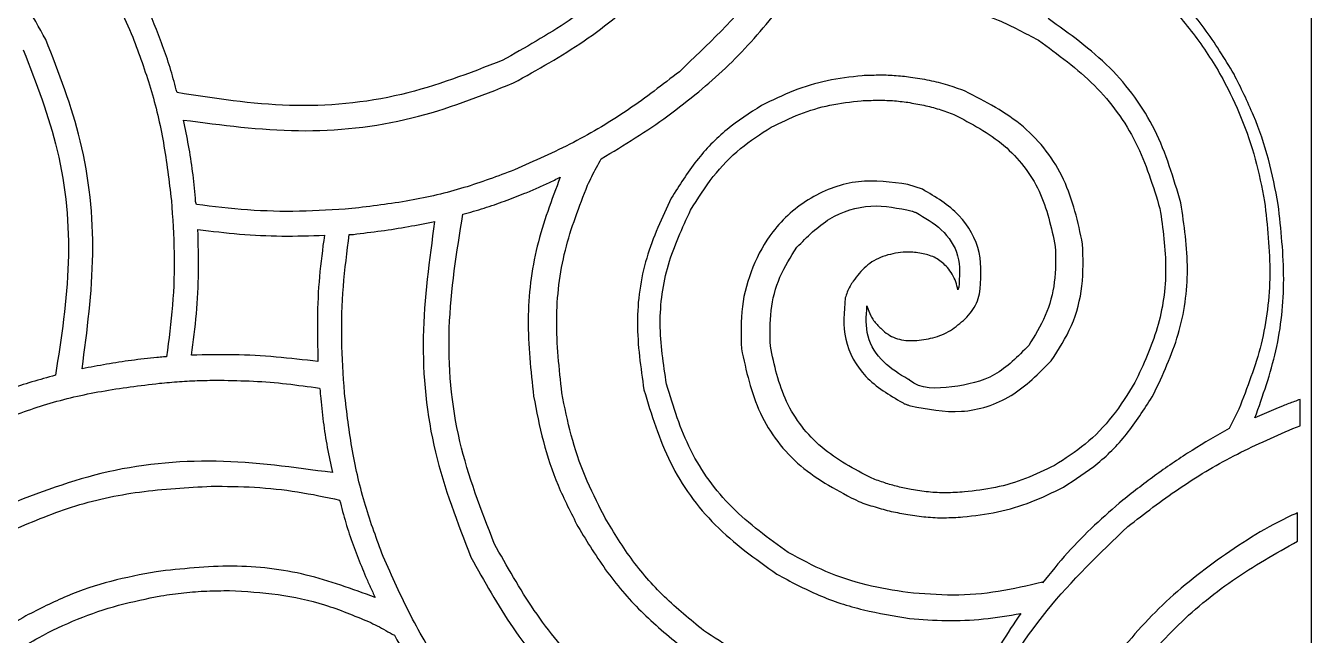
# Model space of a CAD drawing. Extents: x 0 to 371, y 0 to 260.
# Drawn here: x 328.19 to 370.44, y 32.97 to 53 of the extents above; entities that cross this region are included whole.
import ezdxf

# ---------------------------------------------------------------- set-up
doc = ezdxf.new("R2010")
doc.units = 0
doc.layers.add('Layer_1', color=7, linetype='CONTINUOUS')

msp = doc.modelspace()

# ---------------------------------------------------------------- linework, layer by layer
at = {"layer": 'Layer_1', "color": 7}
for points in [[(0.02646, 259.95312), (370.443122, 259.95312), (370.443122, 0.661457), (0.02646, 0.661457)], [(345.757707, 48.022082)], [(341.629784, 46.566874)], [(333.851457, 46.302291)], [(334.572844, 41.349622)], [(334.28503, 37.867147)], [(334.885502, 34.4348)]]:
    msp.add_lwpolyline(points, close=True, dxfattribs=at)
for points in [[(357.663957, 47.625207), (357.187496, 47.783854)], [(338.825307, 46.143128), (338.957598, 46.143128)], [(357.293435, 45.561251), (357.028851, 45.561251)], [(357.187496, 42.650834), (357.399374, 42.650834)], [(369.83479, 39.766773), (370.072492, 39.846354), (370.072492, 40.71917)], [(368.061765, 40.401876), (367.744476, 39.766773)], [(369.993435, 36.062606), (369.993435, 36.988648)], [(361.605825, 34.686979), (361.605825, 34.713335)]]:
    msp.add_lwpolyline(points, dxfattribs=at)
for points, knots in [([(356.049576, 61.700834), (355.567544, 60.340334), (354.634417, 57.706645), (352.498888, 54.187668), (350.596673, 52.370287), (349.673223, 51.488021)], [0, 0, 0, 0, 4.325799, 8.373985, 12.193381, 12.193381, 12.193381, 12.193381]), ([(328.850727, 52.546354), (328.411747, 53.333896), (327.540353, 54.897201), (325.84212, 56.969035), (324.492231, 58.098642), (323.823643, 58.658126)], [0, 0, 0, 0, 2.701851, 5.363294, 7.97507, 7.97507, 7.97507, 7.97507]), ([(328.480204, 58.049378), (328.905616, 57.498535), (329.759767, 56.39254), (330.845228, 54.573813), (331.418564, 53.278915), (331.707909, 52.62542)], [0, 0, 0, 0, 2.086878, 4.190078, 6.332926, 6.332926, 6.332926, 6.332926]), ([(357.187496, 57.599793), (358.040246, 57.49504), (359.731935, 57.287231), (362.131181, 56.400329), (364.069737, 55.244255), (365.554634, 53.95781), (366.655781, 52.680964), (367.521079, 51.340983), (368.167002, 49.975585), (368.629643, 48.625553), (368.815713, 47.694076), (368.908749, 47.228332)], [0, 0, 0, 0, 2.570321, 5.099013, 7.607713, 9.302049, 10.971656, 12.649645, 14.070706, 15.494283, 16.917887, 16.917887, 16.917887, 16.917887]), ([(349.673223, 56.647396), (349.136098, 56.007907), (348.055619, 54.721512), (346.080196, 53.10799), (344.598016, 52.27672), (343.85239, 51.858541)], [0, 0, 0, 0, 2.50184, 5.032695, 7.594725, 7.594725, 7.594725, 7.594725]), ([(344.222912, 51.117501), (345.010454, 51.556481), (346.573759, 52.427875), (348.645592, 54.126108), (349.775198, 55.475997), (350.334681, 56.144584)], [0, 0, 0, 0, 2.70185, 5.363292, 7.975068, 7.975068, 7.975068, 7.975068]), ([(367.90312, 51.408439), (367.591776, 51.921036), (366.970188, 52.944415), (365.776715, 54.306889), (364.849986, 55.072006), (364.38395, 55.456771)], [0, 0, 0, 0, 1.797007, 3.587658, 5.399076, 5.399076, 5.399076, 5.399076]), ([(332.448954, 52.969584), (332.403026, 53.084567), (332.310602, 53.315956), (332.157403, 53.658617), (332.052162, 53.887004), (331.999374, 54.001562)], [0, 0, 0, 0, 0.371412, 0.747419, 1.125837, 1.125837, 1.125837, 1.125837]), ([(357.319787, 53.869271), (357.80292, 53.804002), (358.770547, 53.673281), (360.177785, 53.221538), (361.040684, 52.754351), (361.473534, 52.519999)], [0, 0, 0, 0, 1.460967, 2.926054, 4.400678, 4.400678, 4.400678, 4.400678]), ([(350.308329, 50.826562), (350.605788, 51.083382), (351.206499, 51.602023), (352.044137, 52.462758), (352.561488, 53.081434), (352.821871, 53.392814)], [0, 0, 0, 0, 1.178583, 2.380117, 3.597619, 3.597619, 3.597619, 3.597619]), ([(333.163117, 50.800207), (333.09795, 51.045219), (332.967707, 51.534895), (332.728057, 52.258703), (332.542246, 52.731967), (332.448954, 52.969584)], [0, 0, 0, 0, 0.760478, 1.519879, 2.285631, 2.285631, 2.285631, 2.285631]), ([(366.156976, 47.175106), (365.914907, 47.992224), (365.432568, 49.620388), (363.892552, 51.737063), (362.497839, 52.730795), (361.791351, 53.234168)], [0, 0, 0, 0, 2.544261, 5.069616, 7.661989, 7.661989, 7.661989, 7.661989]), ([(330.041352, 41.724793), (330.207665, 42.977852), (330.538498, 45.470449), (330.158344, 49.188683), (329.277331, 51.450929), (328.850727, 52.546354)], [0, 0, 0, 0, 3.786047, 7.531241, 11.04727, 11.04727, 11.04727, 11.04727]), ([(331.707909, 52.62542), (331.913677, 52.070983), (332.333172, 50.940667), (332.751874, 49.137119), (332.901634, 47.891075), (332.978121, 47.254688)], [0, 0, 0, 0, 1.772931, 3.614433, 5.536676, 5.536676, 5.536676, 5.536676]), ([(361.473534, 52.519999), (362.115298, 52.056322), (363.38279, 51.140554), (364.789271, 49.213225), (365.242214, 47.73219), (365.469165, 46.990104)], [0, 0, 0, 0, 2.366593, 4.674047, 6.991296, 6.991296, 6.991296, 6.991296]), ([(328.109682, 52.202189), (328.532466, 51.116534), (329.404334, 48.877692), (329.739195, 45.195543), (329.358909, 42.743689), (329.168015, 41.51292)], [0, 0, 0, 0, 3.483767, 7.18423, 10.91404, 10.91404, 10.91404, 10.91404]), ([(343.85239, 51.858541), (342.762786, 51.435855), (340.521316, 50.566332), (336.839998, 50.22853), (334.391973, 50.609146), (333.163117, 50.800207)], [0, 0, 0, 0, 3.49491, 7.189524, 10.913492, 10.913492, 10.913492, 10.913492]), ([(349.673223, 51.488021), (349.122375, 51.062574), (348.016358, 50.208342), (346.1977, 49.122592), (344.902766, 48.549175), (344.249265, 48.259795)], [0, 0, 0, 0, 2.086959, 4.190287, 6.333192, 6.333192, 6.333192, 6.333192]), ([(355.679582, 51.355729), (355.295716, 51.311973), (354.529547, 51.224639), (353.414075, 50.88723), (352.720528, 50.547196), (352.372291, 50.376461)], [0, 0, 0, 0, 1.157468, 2.310219, 3.472746, 3.472746, 3.472746, 3.472746]), ([(357.267082, 51.302503), (357.090932, 51.323817), (356.739513, 51.366338), (356.208544, 51.376471), (355.855908, 51.362643), (355.679582, 51.355729)], [0, 0, 0, 0, 0.532013, 1.061361, 1.590758, 1.590758, 1.590758, 1.590758]), ([(359.065931, 50.852918), (358.876148, 50.920178), (358.49139, 51.056538), (357.88965, 51.208683), (357.476084, 51.271007), (357.267082, 51.302503)], [0, 0, 0, 0, 0.603872, 1.224257, 1.8581, 1.8581, 1.8581, 1.8581]), ([(369.358329, 47.122396), (369.261567, 47.620949), (369.068479, 48.615807), (368.576574, 50.055668), (368.127204, 50.958321), (367.90312, 51.408439)], [0, 0, 0, 0, 1.522447, 3.038028, 4.545521, 4.545521, 4.545521, 4.545521]), ([(333.374996, 49.900521), (334.632279, 49.734008), (337.129716, 49.403252), (340.858947, 49.790422), (343.123653, 50.683845), (344.222912, 51.117501)], [0, 0, 0, 0, 3.798617, 7.545486, 11.079561, 11.079561, 11.079561, 11.079561]), ([(347.106976, 48.630314), (347.481734, 48.85395), (348.227219, 49.298817), (349.303162, 50.022949), (349.974399, 50.559592), (350.308329, 50.826562)], [0, 0, 0, 0, 1.309206, 2.604332, 3.88649, 3.88649, 3.88649, 3.88649]), ([(362.928742, 45.825834), (362.772299, 46.550078), (362.461128, 47.990628), (361.058033, 49.822112), (359.73657, 50.505898), (359.065931, 50.852918)], [0, 0, 0, 0, 2.205182, 4.386197, 6.633614, 6.633614, 6.633614, 6.633614]), ([(352.372291, 50.376461), (351.983908, 50.127666), (351.193288, 49.6212), (350.189095, 48.578048), (349.672083, 47.753765), (349.40864, 47.333753)], [0, 0, 0, 0, 1.380481, 2.810206, 4.295602, 4.295602, 4.295602, 4.295602]), ([(352.689579, 49.662293), (353.000541, 49.815468), (353.619179, 50.120199), (354.620041, 50.416094), (355.306733, 50.495578), (355.652701, 50.535624)], [0, 0, 0, 0, 1.038789, 2.066601, 3.110235, 3.110235, 3.110235, 3.110235]), ([(355.652701, 50.535624), (355.826426, 50.542545), (356.169961, 50.556231), (356.683465, 50.546526), (357.01983, 50.50373), (357.187496, 50.482398)], [0, 0, 0, 0, 0.521615, 1.031474, 1.538206, 1.538206, 1.538206, 1.538206]), ([(357.187496, 50.482398), (357.361424, 50.452581), (357.706148, 50.393485), (358.210768, 50.26123), (358.534549, 50.143843), (358.695409, 50.085523)], [0, 0, 0, 0, 0.52926, 1.048985, 1.562131, 1.562131, 1.562131, 1.562131]), ([(333.771871, 47.333753), (333.741899, 47.624443), (333.682193, 48.203516), (333.551415, 49.060445), (333.433412, 49.622353), (333.374996, 49.900521)], [0, 0, 0, 0, 0.87663, 1.746306, 2.598902, 2.598902, 2.598902, 2.598902]), ([(358.695409, 50.085523), (359.271536, 49.782548), (360.408537, 49.184618), (361.631307, 47.614249), (361.896641, 46.369775), (362.029582, 45.746253)], [0, 0, 0, 0, 1.939424, 3.827502, 5.723392, 5.723392, 5.723392, 5.723392]), ([(350.043746, 46.936878), (350.279122, 47.314708), (350.740403, 48.055161), (351.636598, 48.990769), (352.343404, 49.441525), (352.689579, 49.662293)], [0, 0, 0, 0, 1.333712, 2.613745, 3.842465, 3.842465, 3.842465, 3.842465]), ([(346.656867, 47.757499), (346.702873, 47.854851), (346.795632, 48.051136), (346.94901, 48.340488), (347.054173, 48.533433), (347.106976, 48.630314)], [0, 0, 0, 0, 0.322984, 0.651215, 0.982237, 0.982237, 0.982237, 0.982237]), ([(344.249265, 48.259795), (343.701118, 48.053861), (342.580005, 47.63267), (340.784428, 47.215958), (339.540947, 47.066535), (338.904893, 46.990104)], [0, 0, 0, 0, 1.755334, 3.590149, 5.511428, 5.511428, 5.511428, 5.511428]), ([(342.555826, 46.804586), (342.789546, 46.869335), (343.252654, 46.997633), (343.930172, 47.234499), (344.507599, 47.455077), (344.9901, 47.657278), (345.377844, 47.834879), (345.631898, 47.960081), (345.757707, 48.022082)], [0, 0, 0, 0, 0.727382, 1.441278, 2.152053, 2.581596, 3.010501, 3.431261, 3.431261, 3.431261, 3.431261]), ([(345.757707, 48.022082), (345.474962, 47.275819), (344.903738, 45.768157), (344.609857, 43.306247), (344.79186, 41.661251), (344.884371, 40.825106)], [0, 0, 0, 0, 2.388367, 4.825174, 7.344203, 7.344203, 7.344203, 7.344203]), ([(345.810412, 40.931043), (345.723227, 41.729251), (345.55227, 43.29441), (345.827901, 45.632927), (346.382757, 47.054978), (346.656867, 47.757499)], [0, 0, 0, 0, 2.40486, 4.715544, 6.971607, 6.971607, 6.971607, 6.971607]), ([(357.187496, 47.783854), (356.64193, 47.858132), (355.54479, 48.007506), (353.935177, 47.41606), (352.743949, 46.369018), (352.04322, 45.081709), (351.672914, 43.763486), (351.698081, 42.849404), (351.710832, 42.386251)], [0, 0, 0, 0, 1.63115, 3.280269, 4.958383, 6.282116, 7.628678, 9.011746, 9.011746, 9.011746, 9.011746]), ([(333.798223, 47.122396), (333.791151, 47.146367), (333.777758, 47.191761), (333.771746, 47.263207), (333.771828, 47.309615), (333.771871, 47.333753)], [0, 0, 0, 0, 0.074783, 0.141617, 0.214059, 0.214059, 0.214059, 0.214059]), ([(349.40864, 47.333753), (349.104879, 46.689878), (348.49363, 45.394229), (348.192138, 43.209597), (348.402485, 41.767091), (348.508951, 41.036979)], [0, 0, 0, 0, 2.12763, 4.281366, 6.488666, 6.488666, 6.488666, 6.488666]), ([(359.542393, 44.185624), (359.582538, 44.643628), (359.663813, 45.570857), (358.924933, 46.884617), (358.092691, 47.373405), (357.663957, 47.625207)], [0, 0, 0, 0, 1.356337, 2.745906, 4.222352, 4.222352, 4.222352, 4.222352]), ([(332.978121, 47.254688), (333.016895, 46.680144), (333.094279, 45.533485), (333.042694, 43.814608), (332.893604, 42.683873), (332.819477, 42.121668)], [0, 0, 0, 0, 1.726973, 3.446647, 5.14719, 5.14719, 5.14719, 5.14719]), ([(338.904893, 46.990104), (338.332609, 46.951236), (337.192498, 46.873802), (335.483454, 46.920756), (334.358304, 47.055382), (333.798223, 47.122396)], [0, 0, 0, 0, 1.7202, 3.426996, 5.118723, 5.118723, 5.118723, 5.118723]), ([(349.249996, 41.221981), (349.148786, 41.8823), (348.948634, 43.188148), (349.220544, 45.170681), (349.770163, 46.3499), (350.043746, 46.936878)], [0, 0, 0, 0, 1.997914, 3.95108, 5.886882, 5.886882, 5.886882, 5.886882]), ([(353.536034, 45.719898), (353.874486, 46.062188), (354.546201, 46.741521), (355.955915, 47.193111), (356.870519, 47.003609), (357.319787, 46.910523)], [0, 0, 0, 0, 1.431651, 2.841352, 4.20238, 4.20238, 4.20238, 4.20238]), ([(357.319787, 46.910523), (357.330917, 46.903287), (357.355588, 46.887247), (357.403195, 46.878404), (357.435019, 46.864998), (357.452079, 46.857813)], [0, 0, 0, 0, 0.039476, 0.087505, 0.142997, 0.142997, 0.142997, 0.142997]), ([(365.469165, 46.990104), (365.563188, 46.329514), (365.749258, 45.022206), (365.472053, 43.041915), (364.922195, 41.862296), (364.648534, 41.275207)], [0, 0, 0, 0, 1.996072, 3.950228, 5.886441, 5.886441, 5.886441, 5.886441]), ([(365.257287, 40.878332), (365.560878, 41.526184), (366.169394, 42.824735), (366.474337, 45.008158), (366.263628, 46.446887), (366.156976, 47.175106)], [0, 0, 0, 0, 2.13851, 4.286425, 6.487873, 6.487873, 6.487873, 6.487873]), ([(368.908749, 47.228332), (368.995902, 46.43012), (369.166798, 44.864941), (368.89083, 42.526443), (368.335908, 41.104397), (368.061765, 40.401876)], [0, 0, 0, 0, 2.40485, 4.715566, 6.971673, 6.971673, 6.971673, 6.971673]), ([(368.590931, 40.110938), (368.849129, 40.838419), (369.371847, 42.311195), (369.621411, 44.70464), (369.447133, 46.306269), (369.358329, 47.122396)], [0, 0, 0, 0, 2.310336, 4.677247, 7.136435, 7.136435, 7.136435, 7.136435]), ([(338.957598, 46.143128), (339.263203, 46.180097), (339.867791, 46.253234), (340.759981, 46.389603), (341.342448, 46.508313), (341.629784, 46.566874)], [0, 0, 0, 0, 0.923496, 1.82698, 2.706599, 2.706599, 2.706599, 2.706599]), ([(341.629784, 46.566874), (341.45455, 45.303568), (341.104747, 42.781747), (341.484792, 38.989652), (342.381885, 36.668221), (342.820409, 35.53344)], [0, 0, 0, 0, 3.819552, 7.624618, 11.263365, 11.263365, 11.263365, 11.263365]), ([(343.587807, 35.983541), (343.15978, 37.086183), (342.278486, 39.356491), (341.958277, 43.086416), (342.356259, 45.56281), (342.555826, 46.804586)], [0, 0, 0, 0, 3.536309, 7.281157, 11.047721, 11.047721, 11.047721, 11.047721]), ([(357.452079, 46.857813), (357.743398, 46.692536), (358.330753, 46.359308), (358.938085, 45.449836), (358.882611, 44.750387), (358.854582, 44.396981)], [0, 0, 0, 0, 1.000551, 2.017297, 3.055674, 3.055674, 3.055674, 3.055674]), ([(333.639579, 42.174378), (333.69974, 42.626481), (333.820497, 43.533949), (333.882777, 44.914174), (333.861938, 45.837806), (333.851457, 46.302291)], [0, 0, 0, 0, 1.367782, 2.745432, 4.139098, 4.139098, 4.139098, 4.139098]), ([(333.851457, 46.302291), (334.305914, 46.247644), (335.220461, 46.137673), (336.608538, 46.068923), (337.538479, 46.100783), (338.005204, 46.116773)], [0, 0, 0, 0, 1.373005, 2.763034, 4.163597, 4.163597, 4.163597, 4.163597]), ([(338.005204, 46.116773), (337.945028, 45.662434), (337.823992, 44.748585), (337.762098, 43.359741), (337.782891, 42.429737), (337.793326, 41.963021)], [0, 0, 0, 0, 1.374435, 2.764511, 4.164877, 4.164877, 4.164877, 4.164877]), ([(338.666662, 40.931043), (338.627888, 41.514385), (338.550501, 42.678624), (338.6021, 44.423736), (338.751179, 45.572116), (338.825307, 46.143128)], [0, 0, 0, 0, 1.753317, 3.499288, 5.226039, 5.226039, 5.226039, 5.226039]), ([(352.663226, 42.465832), (352.653761, 42.857688), (352.635097, 43.630317), (352.923902, 44.763494), (353.332861, 45.402458), (353.536034, 45.719898)], [0, 0, 0, 0, 1.173202, 2.31322, 3.438756, 3.438756, 3.438756, 3.438756]), ([(362.029582, 45.746253), (362.037351, 45.354124), (362.052677, 44.580478), (361.753737, 43.452692), (361.354128, 42.810296), (361.156245, 42.492188)], [0, 0, 0, 0, 1.173353, 2.314952, 3.434796, 3.434796, 3.434796, 3.434796]), ([(361.89729, 41.989376), (362.139294, 42.363136), (362.626124, 43.115013), (362.967696, 44.452786), (362.941846, 45.363932), (362.928742, 45.825834)], [0, 0, 0, 0, 1.329543, 2.674589, 4.057533, 4.057533, 4.057533, 4.057533]), ([(357.028851, 45.561251), (356.802927, 45.52632), (356.364425, 45.458522), (355.777646, 45.122498), (355.517752, 44.779794), (355.388117, 44.608854)], [0, 0, 0, 0, 0.682452, 1.324592, 1.963653, 1.963653, 1.963653, 1.963653]), ([(358.48406, 45.05844), (358.376947, 45.159276), (358.162361, 45.361288), (357.736248, 45.51408), (357.442142, 45.54541), (357.293435, 45.561251)], [0, 0, 0, 0, 0.437287, 0.876048, 1.324793, 1.324793, 1.324793, 1.324793]), ([(358.8277, 44.317916), (358.806429, 44.406133), (358.763673, 44.583451), (358.652674, 44.837966), (358.540462, 44.98469), (358.48406, 45.05844)], [0, 0, 0, 0, 0.272093, 0.546908, 0.824643, 0.824643, 0.824643, 0.824643]), ([(355.388117, 44.608854), (355.352527, 44.551619), (355.279598, 44.434336), (355.189053, 44.248831), (355.145052, 44.117541), (355.123534, 44.053332)], [0, 0, 0, 0, 0.202151, 0.414237, 0.617239, 0.617239, 0.617239, 0.617239]), ([(358.854582, 44.396981), (358.852809, 44.387983), (358.849131, 44.369314), (358.833152, 44.345583), (358.829473, 44.326914), (358.8277, 44.317916)], [0, 0, 0, 0, 0.027283, 0.056604, 0.083887, 0.083887, 0.083887, 0.083887]), ([(355.123534, 44.053332), (355.083428, 43.595319), (355.00223, 42.66803), (355.741427, 41.354356), (356.573734, 40.865556), (357.002499, 40.613749)], [0, 0, 0, 0, 1.356338, 2.74603, 4.222587, 4.222587, 4.222587, 4.222587]), ([(359.065931, 43.365003), (359.139495, 43.445242), (359.284045, 43.602909), (359.448687, 43.881373), (359.511015, 44.083744), (359.542393, 44.185624)], [0, 0, 0, 0, 0.326107, 0.640786, 0.959819, 0.959819, 0.959819, 0.959819]), ([(357.187496, 41.380628), (356.907087, 41.550757), (356.344474, 41.892105), (355.767324, 42.776178), (355.814522, 43.450228), (355.838226, 43.788749)], [0, 0, 0, 0, 0.980399, 1.967075, 2.962552, 2.962552, 2.962552, 2.962552]), ([(355.838226, 43.788749), (355.875026, 43.677582), (355.94866, 43.45514), (356.159956, 43.171209), (356.333764, 43.017917), (356.420098, 42.941773)], [0, 0, 0, 0, 0.349446, 0.699229, 1.044456, 1.044456, 1.044456, 1.044456]), ([(357.399374, 42.650834), (357.603829, 42.673989), (358.014213, 42.720466), (358.599271, 42.955996), (358.910794, 43.229032), (359.065931, 43.365003)], [0, 0, 0, 0, 0.616136, 1.236711, 1.852334, 1.852334, 1.852334, 1.852334]), ([(356.420098, 42.941773), (356.493864, 42.886997), (356.641344, 42.777481), (356.908356, 42.686766), (357.093241, 42.662967), (357.187496, 42.650834)], [0, 0, 0, 0, 0.27424, 0.548293, 0.833305, 0.833305, 0.833305, 0.833305]), ([(351.710832, 42.386251), (351.867275, 41.662008), (352.178446, 40.221458), (353.581541, 38.389973), (354.903004, 37.706187), (355.573643, 37.359168)], [0, 0, 0, 0, 2.205182, 4.386197, 6.633614, 6.633614, 6.633614, 6.633614]), ([(355.996871, 38.126563), (355.420778, 38.429532), (354.283857, 39.027443), (353.061372, 40.597901), (352.796127, 41.84232), (352.663226, 42.465832)], [0, 0, 0, 0, 1.939307, 3.82723, 5.723081, 5.723081, 5.723081, 5.723081]), ([(361.156245, 42.492188), (360.801621, 42.129448), (360.09865, 41.410388), (358.690909, 41.095212), (357.58566, 41.042016), (357.229329, 41.364071), (357.212644, 41.375857), (357.196217, 41.378974), (357.187496, 41.380628)], [0, 0, 0, 0, 1.480056, 2.933915, 4.343141, 4.353499, 4.376761, 4.403087, 4.403087, 4.403087, 4.403087]), ([(332.501659, 42.095313), (332.222127, 42.065518), (331.66759, 42.006412), (330.847351, 41.879363), (330.308556, 41.776036), (330.041352, 41.724793)], [0, 0, 0, 0, 0.843254, 1.672854, 2.489053, 2.489053, 2.489053, 2.489053]), ([(332.819477, 42.121668), (332.784112, 42.120032), (332.713181, 42.11675), (332.607954, 42.10023), (332.537023, 42.096949), (332.501659, 42.095313)], [0, 0, 0, 0, 0.106136, 0.212879, 0.319015, 0.319015, 0.319015, 0.319015]), ([(337.793326, 41.963021), (337.33491, 42.017623), (336.418178, 42.126814), (335.030748, 42.201187), (334.104407, 42.183336), (333.639579, 42.174378)], [0, 0, 0, 0, 1.384784, 2.769267, 4.1637, 4.1637, 4.1637, 4.1637]), ([(357.267082, 40.507813), (357.824944, 40.399476), (358.94862, 40.181258), (360.669791, 40.73987), (361.485108, 41.569804), (361.89729, 41.989376)], [0, 0, 0, 0, 1.686344, 3.396727, 5.145496, 5.145496, 5.145496, 5.145496]), ([(329.168015, 41.51292), (328.908435, 41.441043), (328.396101, 41.299179), (327.644541, 41.055128), (327.159603, 40.866141), (326.919057, 40.772396)], [0, 0, 0, 0, 0.808011, 1.59477, 2.369154, 2.369154, 2.369154, 2.369154]), ([(327.209993, 39.978646), (327.764472, 40.184383), (328.894907, 40.603826), (330.698671, 41.02217), (331.944818, 41.171878), (332.581246, 41.248336)], [0, 0, 0, 0, 1.773014, 3.614702, 5.537061, 5.537061, 5.537061, 5.537061]), ([(332.581246, 41.248336), (332.802682, 41.26903), (333.244817, 41.31035), (333.909252, 41.343674), (334.351872, 41.347641), (334.572844, 41.349622)], [0, 0, 0, 0, 0.667154, 1.332088, 1.994991, 1.994991, 1.994991, 1.994991]), ([(334.572844, 41.349622), (334.939744, 41.343129), (335.671896, 41.330172), (336.764787, 41.240844), (337.486559, 41.139992), (337.84656, 41.08969)], [0, 0, 0, 0, 1.100685, 2.196427, 3.28681, 3.28681, 3.28681, 3.28681]), ([(337.84656, 41.08969), (337.853667, 41.063382), (337.867721, 41.011358), (337.872766, 40.930923), (337.872864, 40.877914), (337.872912, 40.851461)], [0, 0, 0, 0, 0.081549, 0.161265, 0.240673, 0.240673, 0.240673, 0.240673]), ([(348.508951, 41.036979), (348.756122, 40.220395), (349.247909, 38.595669), (350.777636, 36.474967), (352.169615, 35.481204), (352.874576, 34.977918)], [0, 0, 0, 0, 2.548266, 5.070183, 7.657964, 7.657964, 7.657964, 7.657964]), ([(353.245098, 35.692086), (352.603369, 36.155758), (351.335958, 37.071505), (349.929763, 38.998917), (349.476908, 40.479903), (349.249996, 41.221981)], [0, 0, 0, 0, 2.366487, 4.673791, 6.990992, 6.990992, 6.990992, 6.990992]), ([(364.648534, 41.275207), (364.413157, 40.897377), (363.951876, 40.156924), (363.055682, 39.221316), (362.348875, 38.770561), (362.0027, 38.549793)], [0, 0, 0, 0, 1.333712, 2.613745, 3.842465, 3.842465, 3.842465, 3.842465]), ([(337.872912, 40.851461), (337.902771, 40.563074), (337.96205, 39.99055), (338.094032, 39.142758), (338.211458, 38.58742), (338.269787, 38.311565)], [0, 0, 0, 0, 0.869707, 1.726597, 2.572364, 2.572364, 2.572364, 2.572364]), ([(339.936874, 35.559795), (339.731104, 36.114276), (339.311591, 37.244717), (338.892924, 39.048445), (338.743152, 40.294612), (338.666662, 40.931043)], [0, 0, 0, 0, 1.773057, 3.614801, 5.537177, 5.537177, 5.537177, 5.537177]), ([(344.884371, 40.825106), (344.979479, 40.326746), (345.169225, 39.332487), (345.651279, 37.887957), (346.110204, 36.988579), (346.339579, 36.539063)], [0, 0, 0, 0, 1.521205, 3.0349, 4.547437, 4.547437, 4.547437, 4.547437]), ([(347.186034, 36.909583), (346.972483, 37.332852), (346.545007, 38.180134), (346.091094, 39.534764), (345.903975, 40.465608), (345.810412, 40.931043)], [0, 0, 0, 0, 1.421002, 2.844497, 4.268071, 4.268071, 4.268071, 4.268071]), ([(357.002499, 40.613749), (357.030804, 40.597735), (357.087605, 40.5656), (357.178498, 40.535883), (357.238345, 40.516919), (357.267082, 40.507813)], [0, 0, 0, 0, 0.097318, 0.195289, 0.285792, 0.285792, 0.285792, 0.285792]), ([(362.294165, 37.835624), (362.68251, 38.084414), (363.473034, 38.590857), (364.476968, 39.63409), (364.993884, 40.458328), (365.257287, 40.878332)], [0, 0, 0, 0, 1.380368, 2.809915, 4.295235, 4.295235, 4.295235, 4.295235]), ([(370.072492, 40.71917), (370.010979, 40.694452), (369.888607, 40.645279), (369.7009, 40.581606), (369.472088, 40.490526), (369.202175, 40.376097), (368.89263, 40.245765), (368.690403, 40.155391), (368.590931, 40.110938)], [0, 0, 0, 0, 0.198844, 0.395576, 0.59442, 0.937474, 1.275111, 1.601961, 1.601961, 1.601961, 1.601961]), ([(367.744476, 39.766773), (367.335816, 39.530853), (366.521383, 39.060679), (365.356065, 38.27173), (364.619023, 37.697895), (364.251659, 37.411878)], [0, 0, 0, 0, 1.415318, 2.820634, 4.217163, 4.217163, 4.217163, 4.217163]), ([(364.410832, 36.539063), (364.961675, 36.964475), (366.06767, 37.818627), (367.886396, 38.90409), (369.181295, 39.477428), (369.83479, 39.766773)], [0, 0, 0, 0, 2.086879, 4.19008, 6.332929, 6.332929, 6.332929, 6.332929]), ([(338.269787, 38.311565), (336.999164, 38.48661), (334.47048, 38.834971), (330.684601, 38.463404), (328.381818, 37.559848), (327.263227, 37.12094)], [0, 0, 0, 0, 3.841876, 7.645769, 11.238941, 11.238941, 11.238941, 11.238941]), ([(362.0027, 38.549793), (361.689762, 38.396575), (361.067089, 38.091708), (360.065954, 37.798048), (359.381543, 37.716971), (359.039579, 37.676461)], [0, 0, 0, 0, 1.044138, 2.077591, 3.109589, 3.109589, 3.109589, 3.109589]), ([(357.293435, 37.756043), (357.14558, 37.78585), (356.851221, 37.845193), (356.419258, 37.973626), (356.13783, 38.075525), (355.996871, 38.126563)], [0, 0, 0, 0, 0.452298, 0.900467, 1.3502, 1.3502, 1.3502, 1.3502]), ([(327.660102, 36.380416), (328.330722, 36.667458), (329.705383, 37.255849), (331.949584, 37.739263), (333.499272, 37.82412), (334.28503, 37.867147)], [0, 0, 0, 0, 2.184859, 4.478605, 6.837891, 6.837891, 6.837891, 6.837891]), ([(334.28503, 37.867147), (334.760865, 37.862859), (335.710938, 37.8543), (337.125486, 37.7051), (338.048751, 37.509284), (338.508018, 37.411878)], [0, 0, 0, 0, 1.427126, 2.849462, 4.257299, 4.257299, 4.257299, 4.257299]), ([(359.039579, 37.676461), (358.839796, 37.664094), (358.446101, 37.639722), (357.860713, 37.665169), (357.481138, 37.725974), (357.293435, 37.756043)], [0, 0, 0, 0, 0.600276, 1.182914, 1.752892, 1.752892, 1.752892, 1.752892]), ([(358.986874, 36.856356), (359.37074, 36.900112), (360.136909, 36.987446), (361.252381, 37.324856), (361.945928, 37.66489), (362.294165, 37.835624)], [0, 0, 0, 0, 1.157468, 2.310219, 3.472746, 3.472746, 3.472746, 3.472746]), ([(338.508018, 37.411878), (338.572842, 37.160908), (338.700982, 36.664808), (338.939958, 35.940383), (339.128528, 35.474088), (339.222182, 35.242501)], [0, 0, 0, 0, 0.777492, 1.536894, 2.286195, 2.286195, 2.286195, 2.286195]), ([(355.573643, 37.359168), (355.749797, 37.299407), (356.101212, 37.180189), (356.638497, 37.030417), (357.004247, 36.967474), (357.187496, 36.935938)], [0, 0, 0, 0, 0.55807, 1.113308, 1.670823, 1.670823, 1.670823, 1.670823]), ([(364.251659, 37.411878), (363.936955, 37.139376), (363.302837, 36.590293), (362.412664, 35.683621), (361.876287, 35.021066), (361.605825, 34.686979)], [0, 0, 0, 0, 1.248633, 2.515962, 3.804964, 3.804964, 3.804964, 3.804964]), ([(350.466973, 33.125835), (350.027573, 33.483918), (349.155324, 34.194746), (348.042206, 35.470557), (347.471321, 36.430081), (347.186034, 36.909583)], [0, 0, 0, 0, 1.698782, 3.372239, 5.043885, 5.043885, 5.043885, 5.043885]), ([(357.187496, 36.935938), (357.383736, 36.905907), (357.778547, 36.845489), (358.381516, 36.81947), (358.784442, 36.844021), (358.986874, 36.856356)], [0, 0, 0, 0, 0.5953, 1.19767, 1.80586, 1.80586, 1.80586, 1.80586]), ([(369.993435, 36.988648), (369.973576, 36.97963), (369.932202, 36.960842), (369.869149, 36.937374), (369.0079, 36.547637), (367.472174, 35.575907), (365.376384, 33.919172), (364.253587, 32.558198), (363.69614, 31.882499)], [0, 0, 0, 0, 0.065413, 0.136286, 0.201699, 2.900538, 5.558248, 8.178815, 8.178815, 8.178815, 8.178815]), ([(346.339579, 36.539063), (346.650924, 36.026466), (347.272512, 35.003087), (348.465984, 33.640614), (349.392713, 32.875496), (349.858749, 32.490731)], [0, 0, 0, 0, 1.797007, 3.587658, 5.399076, 5.399076, 5.399076, 5.399076]), ([(358.03395, 26.326249), (358.516017, 27.686758), (359.449224, 30.32049), (361.585048, 33.839395), (363.487346, 35.656793), (364.410832, 36.539063)], [0, 0, 0, 0, 4.325849, 8.37417, 12.193662, 12.193662, 12.193662, 12.193662]), ([(348.376659, 30.162708), (347.73717, 30.699833), (346.450776, 31.780311), (344.837256, 33.755735), (344.005986, 35.237914), (343.587807, 35.983541)], [0, 0, 0, 0, 2.501839, 5.032693, 7.594724, 7.594724, 7.594724, 7.594724]), ([(364.357598, 31.379688), (364.875436, 32.003269), (365.917641, 33.258293), (367.826494, 34.841999), (369.267474, 35.653683), (369.993435, 36.062606)], [0, 0, 0, 0, 2.428451, 4.887518, 7.384217, 7.384217, 7.384217, 7.384217]), ([(343.164579, 30.135837), (342.739167, 30.68668), (341.885016, 31.792674), (340.799555, 33.611401), (340.226219, 34.9063), (339.936874, 35.559795)], [0, 0, 0, 0, 2.086878, 4.190078, 6.332926, 6.332926, 6.332926, 6.332926]), ([(342.820409, 35.53344), (343.259389, 34.745898), (344.130783, 33.182593), (345.829016, 31.110759), (347.178905, 29.981152), (347.847492, 29.421668)], [0, 0, 0, 0, 2.701851, 5.363294, 7.97507, 7.97507, 7.97507, 7.97507]), ([(357.187496, 34.36917), (356.728599, 34.441706), (355.808406, 34.587159), (354.475283, 35.029288), (353.654557, 35.471478), (353.245098, 35.692086)], [0, 0, 0, 0, 1.392508, 2.792301, 4.185936, 4.185936, 4.185936, 4.185936]), ([(339.672291, 34.210523), (338.9256, 34.486193), (337.41547, 35.043716), (334.956241, 35.332039), (333.311481, 35.15003), (332.475307, 35.057499)], [0, 0, 0, 0, 2.382552, 4.818541, 7.337641, 7.337641, 7.337641, 7.337641]), ([(339.222182, 35.242501), (339.268145, 35.127513), (339.360647, 34.896099), (339.514152, 34.553497), (339.619468, 34.325086), (339.672291, 34.210523)], [0, 0, 0, 0, 0.371464, 0.747574, 1.126049, 1.126049, 1.126049, 1.126049]), ([(332.475307, 35.057499), (331.976947, 34.962391), (330.982689, 34.772645), (329.538161, 34.29059), (328.638785, 33.831666), (328.189268, 33.602291)], [0, 0, 0, 0, 1.521204, 3.034896, 4.547432, 4.547432, 4.547432, 4.547432]), ([(352.874576, 34.977918), (353.32774, 34.734356), (354.235002, 34.246732), (355.71282, 33.76621), (356.730901, 33.603904), (357.240201, 33.52271)], [0, 0, 0, 0, 1.541296, 3.085767, 4.63181, 4.63181, 4.63181, 4.63181]), ([(361.605825, 34.713335), (361.124452, 34.598779), (360.161047, 34.369511), (358.671722, 34.247148), (357.682615, 34.328465), (357.187496, 34.36917)], [0, 0, 0, 0, 1.483304, 2.968637, 4.457369, 4.457369, 4.457369, 4.457369]), ([(324.828743, 29.60667), (325.186218, 30.045237), (325.895952, 30.91597), (327.183617, 32.009087), (328.520793, 32.876466), (329.886828, 33.521915), (331.2367, 33.984669), (332.168197, 34.170722), (332.633951, 34.263749)], [0, 0, 0, 0, 1.694337, 3.363945, 5.041935, 6.462994, 7.886567, 9.310169, 9.310169, 9.310169, 9.310169]), ([(332.633951, 34.263749), (332.886197, 34.300523), (333.386929, 34.373522), (334.139117, 34.430973), (334.637868, 34.43353), (334.885502, 34.4348)], [0, 0, 0, 0, 0.76461, 1.517821, 2.260589, 2.260589, 2.260589, 2.260589]), ([(334.885502, 34.4348), (335.419082, 34.406925), (336.475106, 34.351758), (338.021601, 34.012446), (338.982776, 33.614516), (339.460412, 33.416773)], [0, 0, 0, 0, 1.601453, 3.169482, 4.718373, 4.718373, 4.718373, 4.718373]), ([(328.189268, 33.602291), (327.676672, 33.290946), (326.653292, 32.669359), (325.290815, 31.47589), (324.525697, 30.549162), (324.140932, 30.083126)], [0, 0, 0, 0, 1.797008, 3.587658, 5.399077, 5.399077, 5.399077, 5.399077]), ([(339.460412, 33.416773), (339.555634, 33.371071), (339.746118, 33.279646), (340.024976, 33.123357), (340.212121, 33.019677), (340.306867, 32.967188)], [0, 0, 0, 0, 0.316781, 0.633697, 0.958663, 0.958663, 0.958663, 0.958663]), ([(357.240201, 33.52271), (357.641664, 33.490987), (358.450164, 33.427102), (359.675562, 33.481129), (360.485038, 33.614407), (360.891662, 33.681356)], [0, 0, 0, 0, 1.207444, 2.431651, 3.667319, 3.667319, 3.667319, 3.667319]), ([(360.891662, 33.681356), (360.669704, 33.351753), (360.22611, 32.693025), (359.649837, 31.643167), (359.349256, 30.904079), (359.198223, 30.532712)], [0, 0, 0, 0, 1.191884, 2.382039, 3.584001, 3.584001, 3.584001, 3.584001]), ([(340.306867, 32.967188), (340.533994, 32.576176), (340.986628, 31.796937), (341.749425, 30.684664), (342.305512, 29.983201), (342.582707, 29.633541)], [0, 0, 0, 0, 1.356264, 2.702864, 4.041269, 4.041269, 4.041269, 4.041269]), ([(357.319787, 30.585938), (356.494252, 30.699431), (354.85558, 30.924713), (352.515814, 31.782375), (351.148024, 32.679258), (350.466973, 33.125835)], [0, 0, 0, 0, 2.495871, 4.954259, 7.392291, 7.392291, 7.392291, 7.392291])]:
    msp.add_open_spline(points, degree=3, knots=knots, dxfattribs=at)

doc.saveas('drawing.dxf')
